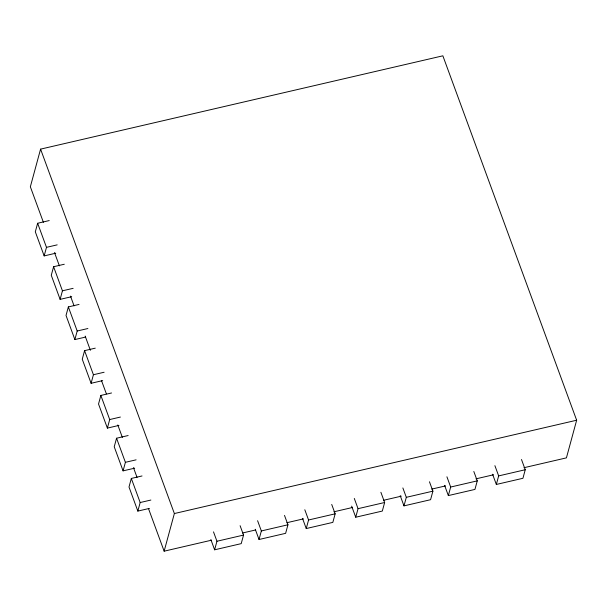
<?xml version="1.0" encoding="UTF-8"?>
<svg xmlns="http://www.w3.org/2000/svg" width="607" height="607" viewBox="0 0 607 607"><rect width="100%" height="100%" fill="white"/><g stroke="black" fill="none" stroke-linecap="round" stroke-linejoin="round"><path stroke-width="0.91" d="M523.978 467.709L566.422 457.868L576.65 420.226L442.86 55.814L40.578 149.132L30.35 186.774L43.401 222.321M49.228 220.569L37.634 223.262L35.312 231.813L44.159 255.904L55.745 253.21M44.159 255.904L46.481 247.345L37.634 223.262M64.289 264.242L53.598 266.731L51.269 275.282L60.116 299.372L71.702 296.679M60.116 299.372L62.438 290.814L53.598 266.731M79.047 304.433L68.348 306.914L66.026 315.465L74.866 339.556L85.564 337.075M74.866 339.556L77.195 331.005L68.348 306.914M95.276 348.16L84.578 350.641L82.249 359.2L91.096 383.29L102.689 380.597M91.096 383.29L93.417 374.731L84.578 350.641M111.551 392.972L100.853 395.453L98.531 404.012L107.378 428.102L118.964 425.408M107.378 428.102L109.7 419.543L100.853 395.453M128.145 435.538L116.559 438.224L114.23 446.775L123.077 470.865L134.663 468.179M123.077 470.865L125.399 462.314L116.559 438.224M142.023 475.964L131.324 478.445L129.003 487.004L137.842 511.094L149.436 508.4M137.842 511.094L140.171 502.535L131.324 478.445M211.198 540.268L164.14 551.186L174.368 513.545L40.578 149.132M240.099 525.7L243.544 535.078L241.214 543.637L214.62 549.805L216.949 541.247L213.505 531.869M284.501 515.404L287.946 524.782L285.624 533.333L259.03 539.502L261.351 530.95L257.596 520.715M331.718 504.447L335.163 513.826L332.833 522.384L306.239 528.553L308.568 519.994L304.813 509.766M380.885 492.277L384.641 502.505L382.319 511.056L355.725 517.225L358.047 508.674L354.291 498.446M429.46 481.776L432.905 491.154L430.575 499.705L403.981 505.874L406.311 497.323L402.866 487.945M473.824 471.487L477.269 480.865L474.94 489.417L448.345 495.585L450.675 487.034L446.919 476.798M521.496 459.499L525.252 469.735L522.931 478.286L496.336 484.454L498.658 475.903L494.902 465.668M46.481 247.345L57.179 244.864M62.438 290.814L73.136 288.333M77.195 331.005L87.894 328.524M93.417 374.731L104.116 372.25M109.7 419.543L120.398 417.062M125.399 462.314L136.097 459.833M140.171 502.535L150.87 500.054M174.368 513.545L576.65 420.226M242.565 532.992L255.486 529.994M286.853 522.718L303.462 518.864M333.911 511.8L352.363 507.52M383.738 500.244L401.265 496.177M431.714 489.113L445.553 485.904M476.002 478.84L493.537 474.773M216.949 541.247L243.544 535.078M261.351 530.95L287.946 524.782M308.568 519.994L335.163 513.826M406.311 497.323L432.905 491.154M450.675 487.034L477.269 480.865M498.658 475.903L525.252 469.735M358.047 508.674L384.641 502.505M492.581 474.226L496.336 484.454M444.59 485.357L448.345 495.585M400.225 495.646L403.981 505.874M351.65 506.147L355.725 517.225M302.491 518.317L306.239 528.553M255.274 529.274L259.03 539.502M210.872 539.57L214.62 549.805M54.493 252.542L59.395 265.874M70.488 296.095L74.077 305.875M85.17 336.088L90.39 350.315M101.483 380.536L106.384 393.867M117.804 424.976L122.371 437.419M133.464 467.633L137.053 477.413M148.472 508.522L164.14 551.186"/></g></svg>
